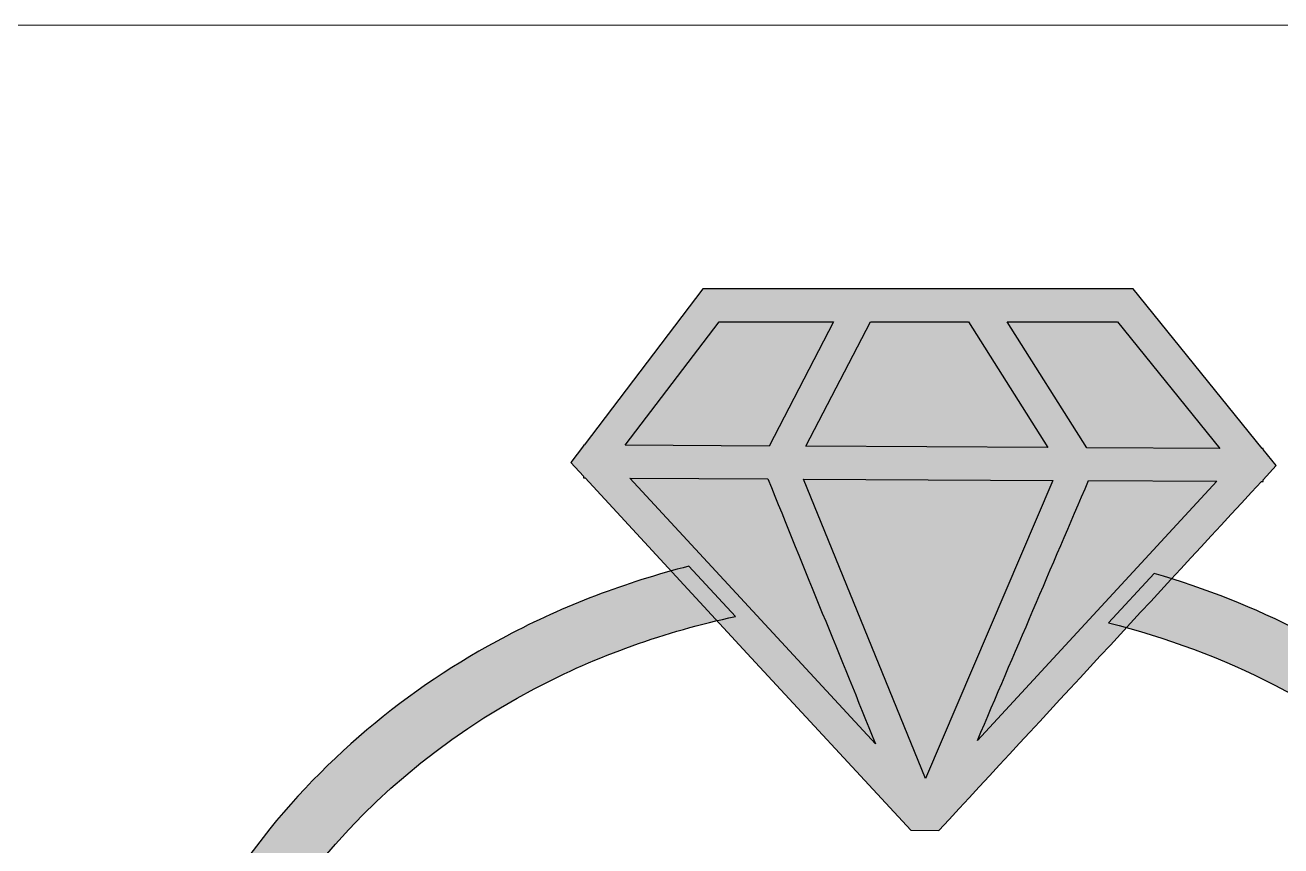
# Model space of a CAD drawing. Header units: millimetres. Extents: x -164.3 to -124.3, y -138.1 to -98.1.
# Drawn here: x -153.72 to -139.45, y -107.46 to -98.12 of the extents above; entities that cross this region are included whole.
import ezdxf

# ---------------------------------------------------------------- set-up
doc = ezdxf.new("R2010")
doc.units = ezdxf.units.MM
doc.header["$MEASUREMENT"] = 0
doc.layers.add('Layer 1', color=7, linetype='Continuous')

msp = doc.modelspace()

# ---------------------------------------------------------------- hatches: boundary and pattern name
at = {"layer": 'Layer 1', "true_color": 0x373435}
h = msp.add_hatch(color=250, dxfattribs=at)
edge = h.paths.add_edge_path()
edge.add_spline(control_points=[(-145.9265, -101.1237), (-145.9265, -101.1237), (-141.129, -101.1237), (-141.129, -101.1237), (-141.129, -101.1237), (-139.6611, -102.9388), (-139.6611, -102.9388), (-139.6611, -102.9388), (-139.6511, -102.9389), (-139.6511, -102.9389), (-139.6511, -102.9389), (-139.6511, -102.9511), (-139.6511, -102.9511), (-139.6511, -102.9511), (-139.5041, -103.133), (-139.5041, -103.133), (-139.5041, -103.133), (-139.6523, -103.2938), (-139.6523, -103.2938), (-139.6523, -103.2938), (-139.6524, -103.312), (-139.6524, -103.312), (-139.6524, -103.312), (-139.6692, -103.3119), (-139.6692, -103.3119), (-140.8906, -104.6355), (-142.1139, -105.9573), (-143.3357, -107.2805), (-143.3357, -107.2805), (-143.6561, -107.2775), (-143.6561, -107.2775), (-143.6561, -107.2775), (-145.5167, -105.2673), (-145.5167, -105.2673), (-145.5167, -105.2673), (-147.3592, -103.2724), (-147.3592, -103.2724), (-147.3592, -103.2724), (-147.377, -103.2723), (-147.377, -103.2723), (-147.377, -103.2723), (-147.3769, -103.2532), (-147.3769, -103.2532), (-147.3769, -103.2532), (-147.5206, -103.0977), (-147.5206, -103.0977), (-147.5206, -103.0977), (-147.3757, -102.9073), (-147.3757, -102.9073), (-147.3757, -102.9073), (-147.3757, -102.8992), (-147.3757, -102.8992), (-147.3757, -102.8992), (-147.3695, -102.8992), (-147.3695, -102.8992), (-147.3695, -102.8992), (-146.0186, -101.1237), (-146.0186, -101.1237), (-146.0186, -101.1237), (-145.9265, -101.1237), (-145.9265, -101.1237)], knot_values=[0, 0, 0, 0, 0.05, 0.05, 0.05, 0.1, 0.1, 0.1, 0.15, 0.15, 0.15, 0.2, 0.2, 0.2, 0.25, 0.25, 0.25, 0.3, 0.3, 0.3, 0.35, 0.35, 0.35, 0.4, 0.4, 0.4, 0.45, 0.45, 0.45, 0.5, 0.5, 0.5, 0.55, 0.55, 0.55, 0.6, 0.6, 0.6, 0.65, 0.65, 0.65, 0.7, 0.7, 0.7, 0.75, 0.75, 0.75, 0.8, 0.8, 0.8, 0.85, 0.85, 0.85, 0.9, 0.9, 0.9, 0.95, 0.95, 0.95, 1, 1, 1, 1], degree=3, periodic=1)
h = msp.add_hatch(color=250, dxfattribs=at)
edge = h.paths.add_edge_path()
edge.add_spline(control_points=[(-145.2675, -102.91), (-145.2675, -102.91), (-144.5357, -101.4982), (-144.5357, -101.4982), (-144.5357, -101.4982), (-145.8343, -101.4982), (-145.8343, -101.4982), (-145.8343, -101.4982), (-146.9021, -102.9017), (-146.9021, -102.9017), (-146.9021, -102.9017), (-145.2675, -102.91), (-145.2675, -102.91)], knot_values=[0, 0, 0, 0, 0.25, 0.25, 0.25, 0.5, 0.5, 0.5, 0.75, 0.75, 0.75, 1, 1, 1, 1], degree=3, periodic=1)
h = msp.add_hatch(color=250, dxfattribs=at)
edge = h.paths.add_edge_path()
edge.add_spline(control_points=[(-144.1149, -101.4982), (-144.1149, -101.4982), (-144.8478, -102.9122), (-144.8478, -102.9122), (-144.8478, -102.9122), (-142.0981, -102.9263), (-142.0981, -102.9263), (-142.0981, -102.9263), (-143.0014, -101.4982), (-143.0014, -101.4982), (-143.0014, -101.4982), (-144.1149, -101.4982), (-144.1149, -101.4982)], knot_values=[0, 0, 0, 0, 0.25, 0.25, 0.25, 0.5, 0.5, 0.5, 0.75, 0.75, 0.75, 1, 1, 1, 1], degree=3, periodic=1)
h = msp.add_hatch(color=250, dxfattribs=at)
edge = h.paths.add_edge_path()
edge.add_spline(control_points=[(-142.5594, -101.4982), (-142.5594, -101.4982), (-141.6547, -102.9286), (-141.6547, -102.9286), (-141.6547, -102.9286), (-140.1437, -102.9364), (-140.1437, -102.9364), (-140.1437, -102.9364), (-141.3066, -101.4982), (-141.3066, -101.4982), (-141.3066, -101.4982), (-142.5594, -101.4982), (-142.5594, -101.4982)], knot_values=[0, 0, 0, 0, 0.25, 0.25, 0.25, 0.5, 0.5, 0.5, 0.75, 0.75, 0.75, 1, 1, 1, 1], degree=3, periodic=1)
h = msp.add_hatch(color=250, dxfattribs=at)
edge = h.paths.add_edge_path()
edge.add_spline(control_points=[(-144.0564, -106.2955), (-144.4582, -105.3098), (-144.861, -104.3218), (-145.2803, -103.2842), (-145.2803, -103.2842), (-146.8487, -103.2755), (-146.8487, -103.2755), (-146.8487, -103.2755), (-144.0564, -106.2955), (-144.0564, -106.2955)], knot_values=[0, 0, 0, 0, 0.3333333, 0.3333333, 0.3333333, 0.6666667, 0.6666667, 0.6666667, 1, 1, 1, 1], degree=3, periodic=1)
h = msp.add_hatch(color=250, dxfattribs=at)
edge = h.paths.add_edge_path()
edge.add_spline(control_points=[(-144.8752, -103.2863), (-144.8752, -103.2863), (-143.4903, -106.6916), (-143.4903, -106.6916), (-143.4903, -106.6916), (-142.0408, -103.3005), (-142.0408, -103.3005), (-142.0408, -103.3005), (-144.8752, -103.2863), (-144.8752, -103.2863)], knot_values=[0, 0, 0, 0, 0.3333333, 0.3333333, 0.3333333, 0.6666667, 0.6666667, 0.6666667, 1, 1, 1, 1], degree=3, periodic=1)
h = msp.add_hatch(color=250, dxfattribs=at)
edge = h.paths.add_edge_path()
edge.add_spline(control_points=[(-141.6352, -103.3024), (-142.0574, -104.2865), (-142.478, -105.2716), (-142.8984, -106.2566), (-142.8984, -106.2566), (-140.1758, -103.3094), (-140.1758, -103.3094), (-140.1758, -103.3094), (-141.6352, -103.3024), (-141.6352, -103.3024)], knot_values=[0, 0, 0, 0, 0.3333333, 0.3333333, 0.3333333, 0.6666667, 0.6666667, 0.6666667, 1, 1, 1, 1], degree=3, periodic=1)
at = {"layer": 'Layer 1', "true_color": 0x282928}
h = msp.add_hatch(color=250, dxfattribs=at)
edge = h.paths.add_edge_path()
edge.add_spline(control_points=[(-145.6485, -104.848), (-146.4451, -105.0177), (-147.2181, -105.2921), (-147.9376, -105.6712), (-150.0099, -106.7632), (-151.6396, -108.7305), (-152.1164, -111.5701), (-152.1164, -111.5701), (-152.7858, -111.4585), (-152.7858, -111.4585), (-152.2701, -108.3865), (-150.5024, -106.2557), (-148.2536, -105.0708), (-147.5964, -104.7244), (-146.8979, -104.4594), (-146.1775, -104.2758), (-146.1775, -104.2758), (-145.6485, -104.848), (-145.6485, -104.848)], knot_values=[0, 0, 0, 0, 0.1666667, 0.1666667, 0.1666667, 0.3333333, 0.3333333, 0.3333333, 0.5, 0.5, 0.5, 0.6666667, 0.6666667, 0.6666667, 0.8333333, 0.8333333, 0.8333333, 1, 1, 1, 1], degree=3, periodic=1)
h = msp.add_hatch(color=250, dxfattribs=at)
edge = h.paths.add_edge_path()
edge.add_spline(control_points=[(-135.2802, -111.4802), (-135.7863, -108.6468), (-137.4362, -106.697), (-139.5194, -105.6272), (-140.1189, -105.3194), (-140.7545, -105.0838), (-141.4094, -104.9203), (-141.4094, -104.9203), (-140.8908, -104.3587), (-140.8908, -104.3587), (-140.3114, -104.5267), (-139.7481, -104.7486), (-139.2113, -105.0242), (-136.9488, -106.1862), (-135.158, -108.2977), (-134.6108, -111.3606), (-134.6108, -111.3606), (-135.2802, -111.4802), (-135.2802, -111.4802)], knot_values=[0, 0, 0, 0, 0.1666667, 0.1666667, 0.1666667, 0.3333333, 0.3333333, 0.3333333, 0.5, 0.5, 0.5, 0.6666667, 0.6666667, 0.6666667, 0.8333333, 0.8333333, 0.8333333, 1, 1, 1, 1], degree=3, periodic=1)

# ---------------------------------------------------------------- linework, layer by layer
at = {"layer": 'Layer 1', "color": 250, "lineweight": 18}
msp.add_open_spline([(-161.3334, -98.1237), (-161.3334, -98.1237), (-127.3335, -98.1237), (-127.3335, -98.1237), (-125.6834, -98.1237), (-124.3335, -99.4738), (-124.3335, -101.1237), (-124.3335, -101.1237), (-124.3335, -135.1237), (-124.3335, -135.1237), (-124.3335, -136.7738), (-125.6834, -138.1237), (-127.3335, -138.1237), (-127.3335, -138.1237), (-161.3334, -138.1237), (-161.3334, -138.1237), (-162.9835, -138.1237), (-164.3335, -136.7738), (-164.3335, -135.1237), (-164.3335, -135.1237), (-164.3335, -101.1237), (-164.3335, -101.1237), (-164.3335, -99.4738), (-162.9835, -98.1237), (-161.3334, -98.1237)], degree=3, knots=[0, 0, 0, 0, 0.125, 0.125, 0.125, 0.25, 0.25, 0.25, 0.375, 0.375, 0.375, 0.5, 0.5, 0.5, 0.625, 0.625, 0.625, 0.75, 0.75, 0.75, 0.875, 0.875, 0.875, 1, 1, 1, 1], dxfattribs=at)
at = {"layer": 'Layer 1', "color": 250}
for points, knots in [([(-145.9265, -101.1237), (-145.9265, -101.1237), (-141.129, -101.1237), (-141.129, -101.1237), (-141.129, -101.1237), (-139.6611, -102.9388), (-139.6611, -102.9388), (-139.6611, -102.9388), (-139.6511, -102.9389), (-139.6511, -102.9389), (-139.6511, -102.9389), (-139.6511, -102.9511), (-139.6511, -102.9511), (-139.6511, -102.9511), (-139.5041, -103.133), (-139.5041, -103.133), (-139.5041, -103.133), (-139.6523, -103.2938), (-139.6523, -103.2938), (-139.6523, -103.2938), (-139.6524, -103.312), (-139.6524, -103.312), (-139.6524, -103.312), (-139.6692, -103.3119), (-139.6692, -103.3119), (-140.8906, -104.6355), (-142.1139, -105.9573), (-143.3357, -107.2805), (-143.3357, -107.2805), (-143.6561, -107.2775), (-143.6561, -107.2775), (-143.6561, -107.2775), (-145.5167, -105.2673), (-145.5167, -105.2673), (-145.5167, -105.2673), (-147.3592, -103.2724), (-147.3592, -103.2724), (-147.3592, -103.2724), (-147.377, -103.2723), (-147.377, -103.2723), (-147.377, -103.2723), (-147.3769, -103.2532), (-147.3769, -103.2532), (-147.3769, -103.2532), (-147.5206, -103.0977), (-147.5206, -103.0977), (-147.5206, -103.0977), (-147.3757, -102.9073), (-147.3757, -102.9073), (-147.3757, -102.9073), (-147.3757, -102.8992), (-147.3757, -102.8992), (-147.3757, -102.8992), (-147.3695, -102.8992), (-147.3695, -102.8992), (-147.3695, -102.8992), (-146.0186, -101.1237), (-146.0186, -101.1237), (-146.0186, -101.1237), (-145.9265, -101.1237), (-145.9265, -101.1237)], [0, 0, 0, 0, 0.05, 0.05, 0.05, 0.1, 0.1, 0.1, 0.15, 0.15, 0.15, 0.2, 0.2, 0.2, 0.25, 0.25, 0.25, 0.3, 0.3, 0.3, 0.35, 0.35, 0.35, 0.4, 0.4, 0.4, 0.45, 0.45, 0.45, 0.5, 0.5, 0.5, 0.55, 0.55, 0.55, 0.6, 0.6, 0.6, 0.65, 0.65, 0.65, 0.7, 0.7, 0.7, 0.75, 0.75, 0.75, 0.8, 0.8, 0.8, 0.85, 0.85, 0.85, 0.9, 0.9, 0.9, 0.95, 0.95, 0.95, 1, 1, 1, 1]), ([(-145.2675, -102.91), (-145.2675, -102.91), (-144.5357, -101.4982), (-144.5357, -101.4982), (-144.5357, -101.4982), (-145.8343, -101.4982), (-145.8343, -101.4982), (-145.8343, -101.4982), (-146.9021, -102.9017), (-146.9021, -102.9017), (-146.9021, -102.9017), (-145.2675, -102.91), (-145.2675, -102.91)], [0, 0, 0, 0, 0.25, 0.25, 0.25, 0.5, 0.5, 0.5, 0.75, 0.75, 0.75, 1, 1, 1, 1]), ([(-144.1149, -101.4982), (-144.1149, -101.4982), (-144.8478, -102.9122), (-144.8478, -102.9122), (-144.8478, -102.9122), (-142.0981, -102.9263), (-142.0981, -102.9263), (-142.0981, -102.9263), (-143.0014, -101.4982), (-143.0014, -101.4982), (-143.0014, -101.4982), (-144.1149, -101.4982), (-144.1149, -101.4982)], [0, 0, 0, 0, 0.25, 0.25, 0.25, 0.5, 0.5, 0.5, 0.75, 0.75, 0.75, 1, 1, 1, 1]), ([(-142.5594, -101.4982), (-142.5594, -101.4982), (-141.6547, -102.9286), (-141.6547, -102.9286), (-141.6547, -102.9286), (-140.1437, -102.9364), (-140.1437, -102.9364), (-140.1437, -102.9364), (-141.3066, -101.4982), (-141.3066, -101.4982), (-141.3066, -101.4982), (-142.5594, -101.4982), (-142.5594, -101.4982)], [0, 0, 0, 0, 0.25, 0.25, 0.25, 0.5, 0.5, 0.5, 0.75, 0.75, 0.75, 1, 1, 1, 1]), ([(-144.0564, -106.2955), (-144.4582, -105.3098), (-144.861, -104.3218), (-145.2803, -103.2842), (-145.2803, -103.2842), (-146.8487, -103.2755), (-146.8487, -103.2755), (-146.8487, -103.2755), (-144.0564, -106.2955), (-144.0564, -106.2955)], [0, 0, 0, 0, 0.3333333, 0.3333333, 0.3333333, 0.6666667, 0.6666667, 0.6666667, 1, 1, 1, 1]), ([(-144.8752, -103.2863), (-144.8752, -103.2863), (-143.4903, -106.6916), (-143.4903, -106.6916), (-143.4903, -106.6916), (-142.0408, -103.3005), (-142.0408, -103.3005), (-142.0408, -103.3005), (-144.8752, -103.2863), (-144.8752, -103.2863)], [0, 0, 0, 0, 0.3333333, 0.3333333, 0.3333333, 0.6666667, 0.6666667, 0.6666667, 1, 1, 1, 1]), ([(-141.6352, -103.3024), (-142.0574, -104.2865), (-142.478, -105.2716), (-142.8984, -106.2566), (-142.8984, -106.2566), (-140.1758, -103.3094), (-140.1758, -103.3094), (-140.1758, -103.3094), (-141.6352, -103.3024), (-141.6352, -103.3024)], [0, 0, 0, 0, 0.3333333, 0.3333333, 0.3333333, 0.6666667, 0.6666667, 0.6666667, 1, 1, 1, 1]), ([(-145.6485, -104.848), (-146.4451, -105.0177), (-147.2181, -105.2921), (-147.9376, -105.6712), (-150.0099, -106.7632), (-151.6396, -108.7305), (-152.1164, -111.5701), (-152.1164, -111.5701), (-152.7858, -111.4585), (-152.7858, -111.4585), (-152.2701, -108.3865), (-150.5024, -106.2557), (-148.2536, -105.0708), (-147.5964, -104.7244), (-146.8979, -104.4594), (-146.1775, -104.2758), (-146.1775, -104.2758), (-145.6485, -104.848), (-145.6485, -104.848)], [0, 0, 0, 0, 0.1666667, 0.1666667, 0.1666667, 0.3333333, 0.3333333, 0.3333333, 0.5, 0.5, 0.5, 0.6666667, 0.6666667, 0.6666667, 0.8333333, 0.8333333, 0.8333333, 1, 1, 1, 1]), ([(-135.2802, -111.4802), (-135.7863, -108.6468), (-137.4362, -106.697), (-139.5194, -105.6272), (-140.1189, -105.3194), (-140.7545, -105.0838), (-141.4094, -104.9203), (-141.4094, -104.9203), (-140.8908, -104.3587), (-140.8908, -104.3587), (-140.3114, -104.5267), (-139.7481, -104.7486), (-139.2113, -105.0242), (-136.9488, -106.1862), (-135.158, -108.2977), (-134.6108, -111.3606), (-134.6108, -111.3606), (-135.2802, -111.4802), (-135.2802, -111.4802)], [0, 0, 0, 0, 0.1666667, 0.1666667, 0.1666667, 0.3333333, 0.3333333, 0.3333333, 0.5, 0.5, 0.5, 0.6666667, 0.6666667, 0.6666667, 0.8333333, 0.8333333, 0.8333333, 1, 1, 1, 1])]:
    msp.add_open_spline(points, degree=3, knots=knots, dxfattribs=at)

doc.saveas('drawing.dxf')
